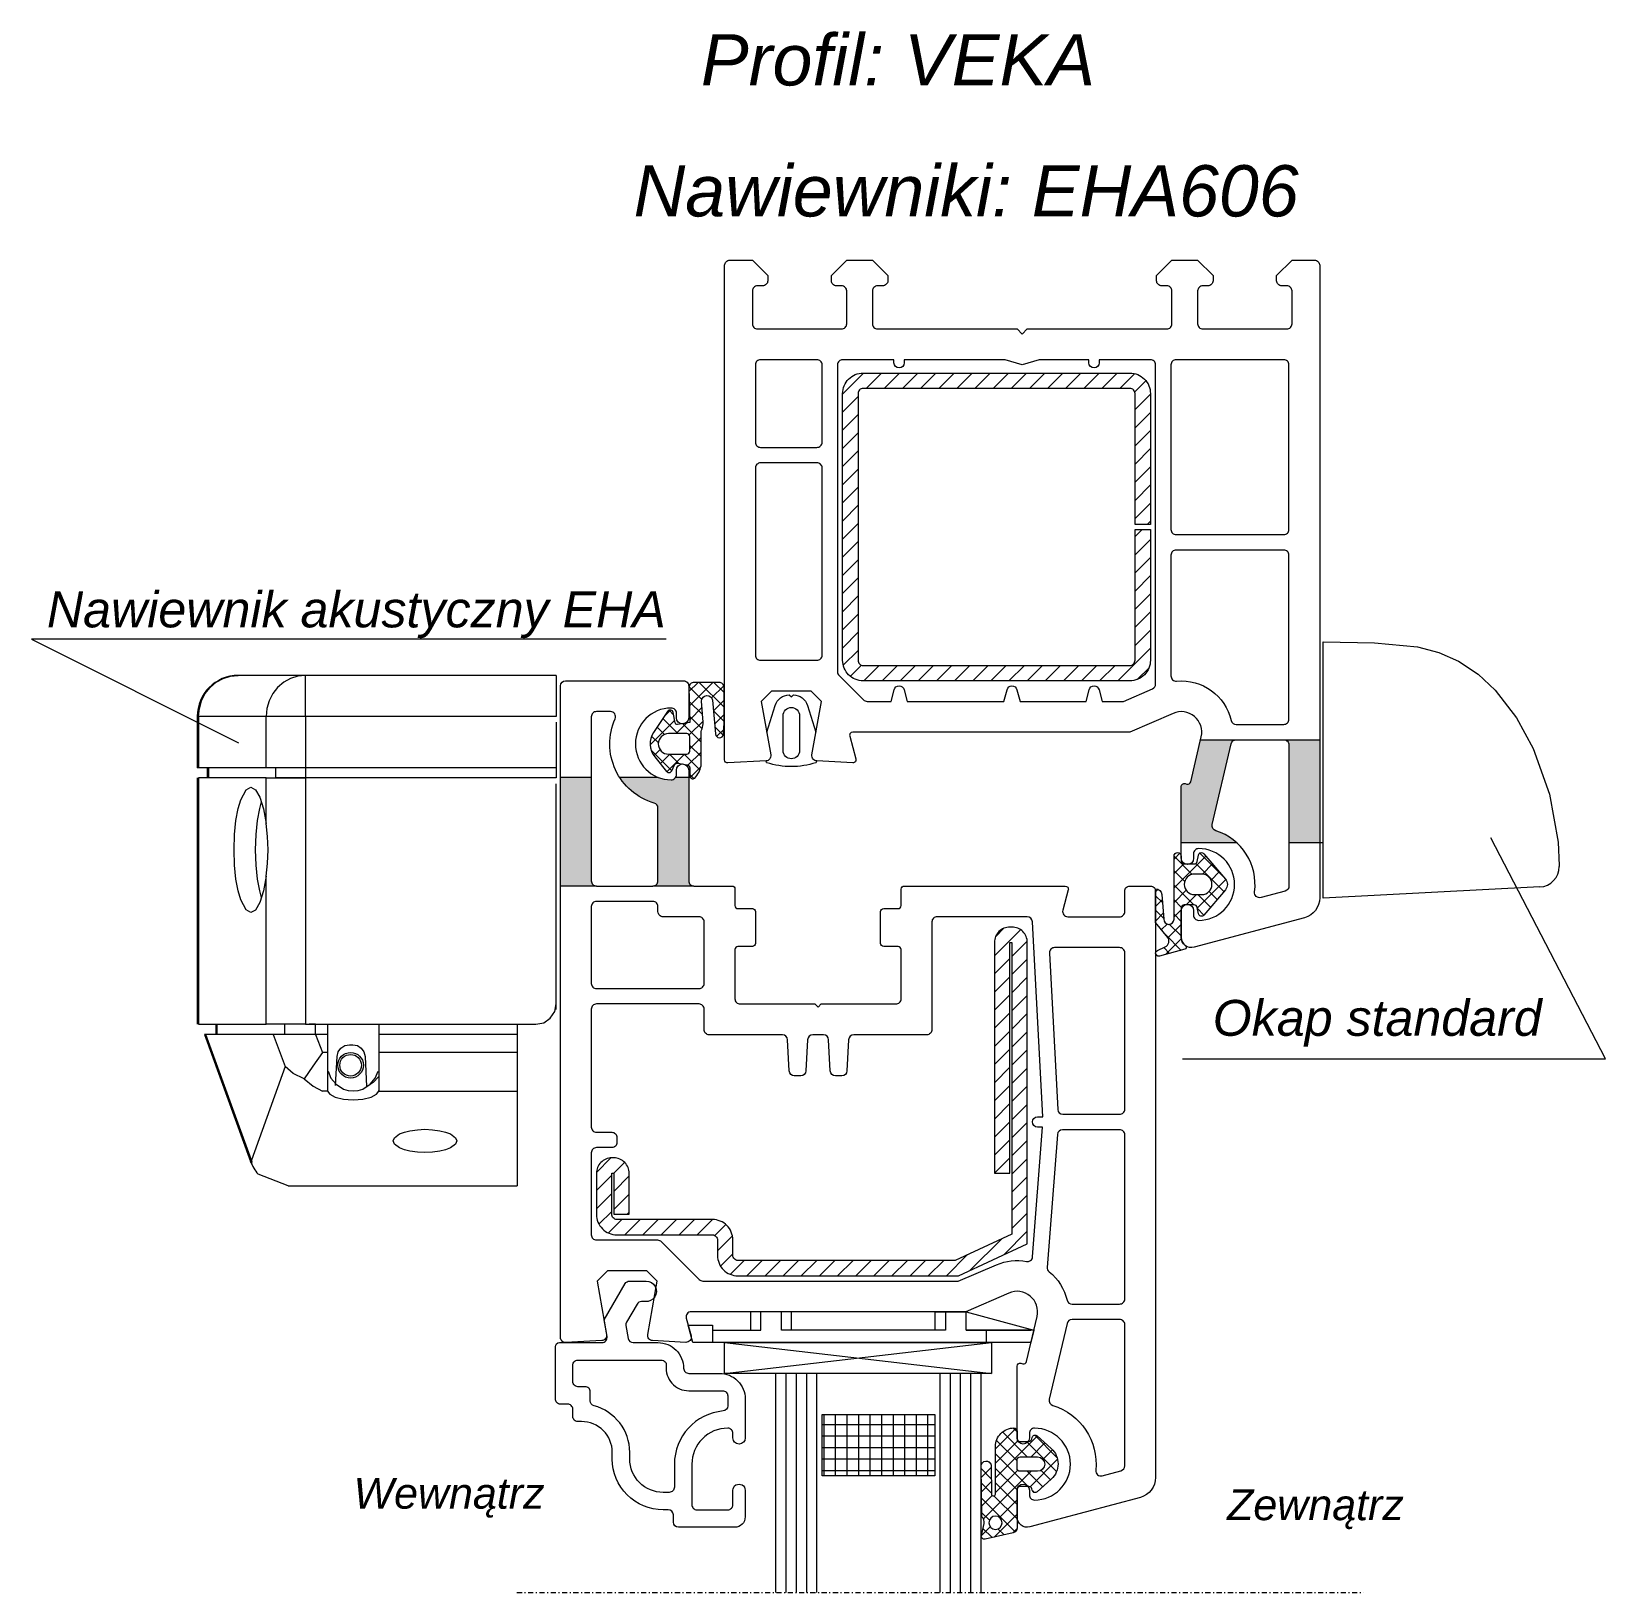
# Model space of a CAD drawing. Header units: inches. Extents: x 187 to 341, y 53 to 205.
import ezdxf

# ---------------------------------------------------------------- set-up
doc = ezdxf.new("R2010")
doc.units = ezdxf.units.IN
doc.header["$MEASUREMENT"] = 0
doc.linetypes.add('STRICHPUNKT', pattern=[1, 0.5, -0.25, 0, -0.25])
doc.layers.get('0').update_dxf_attribs({"lineweight": 0})
for name, color, linetype, lineweight in [('JUNTAS', 7, 'Continuous', 0), ('PALAU', 7, 'Continuous', 0), ('PERFILES', 7, 'Continuous', 0), ('REFUERZO', 7, 'Continuous', 0), ('SJ', 7, 'Continuous', 0), ('SR', 7, 'Continuous', 0), ('VIDRIO', 7, 'Continuous', 0)]:
    doc.layers.add(name, color=color, linetype=linetype, lineweight=lineweight)
doc.styles.get("Standard").update_dxf_attribs({"font": 'ARIALI.TTF'})

# ---------------------------------------------------------------- blocks, each defined once
blk = doc.blocks.new('VD_ANONYM_80')
at = {"color": 0}
for p, q in [((438.92, 556.3), (439.94, 557.32)), ((439.99, 557.03), (439.58, 557.44)), ((438.89, 554.86), (440.17, 556.13)), ((440.55, 555.06), (439.01, 556.59)), ((440.5, 555.06), (442.23, 556.78)), ((441.97, 555.06), (441.06, 555.96)), ((443.76, 554.68), (441.75, 556.68)), ((441.92, 555.06), (442.86, 556)), ((439.99, 554.2), (438.89, 555.3)), ((438.89, 553.44), (439.99, 554.54)), ((440.7, 552.08), (438.89, 553.89)), ((441.47, 551.78), (443.86, 554.16)), ((442.89, 554.61), (443.49, 555.21)), ((443.71, 553.31), (443.05, 553.97)), ((436.67, 552.64), (437.37, 553.34)), ((437.55, 552.4), (436.73, 553.22)), ((438.7, 551.84), (440.05, 553.18)), ((440.01, 551.36), (438.79, 552.58)), ((440.29, 552.01), (441.33, 553.06)), ((442.61, 551.58), (441.14, 553.06)), ((443.18, 552.43), (442.46, 553.14)), ((436.65, 551.2), (437.57, 552.13)), ((437.69, 550.85), (436.65, 551.89)), ((436.65, 549.78), (437.69, 550.82)), ((440.04, 549.91), (438.75, 551.2)), ((438.8, 550.52), (440, 551.72)), ((442, 550.77), (441.57, 551.21)), ((441.86, 550.76), (442.46, 551.35)), ((439.07, 548.06), (436.65, 550.47)), ((436.67, 548.4), (437.86, 549.58)), ((437.75, 548.06), (440.03, 550.34)), ((440.07, 548.47), (438.82, 549.72)), ((437.65, 548.06), (436.65, 549.06)), ((439.16, 548.06), (440.07, 548.96))]:
    blk.add_line(p, q, dxfattribs=at)
blk = doc.blocks.new('VD_ANONYM_CA')
at = {"color": 0}
for p, q in [((673.68, 92.09), (676.87, 95.28)), ((673.82, 93.99), (674.97, 95.14)), ((677.14, 93.78), (678.64, 95.28)), ((678.91, 93.78), (680.41, 95.28)), ((680.67, 93.78), (682.17, 95.28)), ((682.44, 93.78), (683.94, 95.28)), ((684.21, 93.78), (685.71, 95.28)), ((685.98, 93.78), (687.48, 95.28)), ((687.75, 93.78), (689.25, 95.28)), ((689.51, 93.78), (691.01, 95.28)), ((691.28, 93.78), (692.78, 95.28)), ((693.05, 93.78), (694.55, 95.28)), ((694.82, 93.78), (696.32, 95.28)), ((696.58, 93.78), (698.08, 95.28)), ((698.35, 93.78), (699.85, 95.28)), ((700.12, 93.78), (701.62, 95.28)), ((701.86, 93.75), (702.94, 94.83)), ((702.18, 92.3), (703.63, 93.75)), ((673.68, 90.32), (675.18, 91.82)), ((702.18, 90.54), (703.68, 92.04)), ((673.68, 88.55), (675.18, 90.05)), ((702.18, 88.77), (703.68, 90.27)), ((673.68, 86.79), (675.18, 88.29)), ((702.18, 87), (703.68, 88.5)), ((673.68, 85.02), (675.18, 86.52)), ((702.18, 85.23), (703.68, 86.73)), ((673.68, 83.25), (675.18, 84.75)), ((702.18, 83.47), (703.68, 84.97)), ((673.68, 81.48), (675.18, 82.98)), ((702.18, 81.7), (703.68, 83.2)), ((702.18, 79.93), (703.68, 81.43)), ((673.68, 79.71), (674, 80.03)), ((674.5, 80.53), (675.18, 81.21)), ((673.68, 77.95), (675.18, 79.45)), ((702.18, 78.16), (703.68, 79.66)), ((673.68, 76.18), (675.18, 77.68)), ((702.18, 76.4), (703.68, 77.9)), ((673.68, 74.41), (675.18, 75.91)), ((702.18, 74.63), (703.68, 76.13)), ((673.68, 72.64), (675.18, 74.14)), ((702.18, 72.86), (703.68, 74.36)), ((673.68, 70.88), (675.18, 72.38)), ((702.18, 71.09), (703.68, 72.59)), ((673.68, 69.11), (675.18, 70.61)), ((702.18, 69.32), (703.68, 70.82)), ((702.18, 67.56), (703.68, 69.06)), ((673.68, 67.34), (675.18, 68.84)), ((674.13, 66.02), (675.22, 67.1)), ((675.21, 65.33), (676.66, 66.78)), ((676.92, 65.28), (678.42, 66.78)), ((678.69, 65.28), (680.19, 66.78)), ((680.46, 65.28), (681.96, 66.78)), ((682.23, 65.28), (683.73, 66.78)), ((683.99, 65.28), (685.49, 66.78)), ((685.76, 65.28), (687.26, 66.78)), ((687.53, 65.28), (689.03, 66.78)), ((689.3, 65.28), (690.8, 66.78)), ((691.07, 65.28), (692.57, 66.78)), ((692.83, 65.28), (694.33, 66.78)), ((694.6, 65.28), (696.1, 66.78)), ((696.37, 65.28), (697.87, 66.78)), ((698.14, 65.28), (699.64, 66.78)), ((699.9, 65.28), (701.4, 66.78)), ((701.67, 65.28), (703.68, 67.29))]:
    blk.add_line(p, q, dxfattribs=at)
blk = doc.blocks.new('VD_ANONYM_324')
at = {"color": 0}
for p, q in [((278.95, -159.45), (282.05, -156.35)), ((282.27, -157.91), (284.33, -155.84)), ((284.6, -157.34), (286.1, -155.84)), ((286.37, -157.34), (287.87, -155.84)), ((288.14, -157.34), (289.64, -155.84)), ((289.9, -157.34), (291.4, -155.84)), ((291.67, -157.34), (293.17, -155.84)), ((293.44, -157.34), (294.94, -155.84)), ((295.21, -157.34), (296.71, -155.84)), ((296.98, -157.34), (298.48, -155.84)), ((298.74, -157.34), (300.24, -155.84)), ((300.51, -157.34), (302.01, -155.84)), ((302.28, -157.34), (303.78, -155.84)), ((304.05, -157.34), (305.4, -155.99)), ((276.45, -160.19), (278.74, -157.9)), ((305.15, -158), (306.36, -156.8)), ((305.19, -159.73), (306.65, -158.27)), ((276.45, -161.96), (277.95, -160.46)), ((305.84, -160.85), (306.91, -159.78)), ((307.12, -161.34), (308.62, -159.84)), ((308.89, -161.34), (310.39, -159.84)), ((310.65, -161.34), (312.15, -159.84)), ((312.42, -161.34), (313.92, -159.84)), ((314.19, -161.34), (315.69, -159.84)), ((315.96, -161.34), (317.28, -160.02)), ((316.95, -162.11), (318.2, -160.87)), ((276.45, -163.72), (277.95, -162.22)), ((315.25, -162.05), (315.46, -161.84)), ((315.25, -163.81), (316.75, -162.31)), ((316.95, -163.88), (318.45, -162.38)), ((276.45, -165.49), (277.95, -163.99)), ((315.25, -165.58), (316.75, -164.08)), ((316.95, -165.65), (318.45, -164.15)), ((276.45, -167.26), (277.95, -165.76)), ((278.15, -167.33), (279.64, -165.84)), ((315.69, -166.91), (316.76, -165.84)), ((317.03, -167.34), (318.45, -165.92)), ((276.45, -169.03), (277.95, -167.53)), ((278.15, -169.09), (279.65, -167.59)), ((276.45, -170.79), (277.95, -169.29)), ((278.15, -170.86), (279.65, -169.36)), ((276.45, -172.56), (277.95, -171.06)), ((278.15, -172.63), (279.65, -171.13)), ((276.45, -174.33), (277.95, -172.83)), ((278.15, -174.4), (279.65, -172.9)), ((276.45, -176.1), (277.95, -174.6)), ((278.15, -176.17), (279.65, -174.67)), ((276.45, -177.87), (277.95, -176.37)), ((278.15, -177.93), (279.65, -176.43)), ((276.45, -179.63), (277.95, -178.13)), ((278.15, -179.7), (279.65, -178.2)), ((276.45, -181.4), (277.95, -179.9)), ((278.15, -181.47), (279.65, -179.97)), ((276.45, -183.17), (277.95, -181.67)), ((278.15, -183.24), (279.65, -181.74)), ((276.45, -184.94), (277.95, -183.44)), ((278.15, -185), (279.65, -183.5)), ((276.45, -186.7), (277.95, -185.2)), ((278.15, -186.77), (279.65, -185.27)), ((276.46, -188.47), (277.95, -186.97)), ((277.11, -189.58), (279.65, -187.04)), ((278.74, -189.72), (279.53, -188.93))]:
    blk.add_line(p, q, dxfattribs=at)
blk = doc.blocks.new('VD_ANONYM_34C')
at = {"color": 0}
for p, q in [((352.98, 719.26), (354.51, 720.79)), ((354.53, 718.86), (353, 720.39)), ((354.69, 720.11), (354.12, 720.69)), ((355.48, 720.74), (355.26, 720.95)), ((352.99, 717.86), (354.29, 719.16)), ((354.12, 717.86), (352.99, 718.98)), ((354.37, 717.83), (354.92, 718.37)), ((351.41, 716.32), (350.78, 716.95)), ((353.69, 716.87), (352.99, 717.57)), ((352.99, 716.44), (353.69, 717.14)), ((355.49, 716.48), (354.7, 717.28)), ((354.74, 716.78), (355.49, 717.53)), ((348.63, 713.5), (351.42, 716.29)), ((350.26, 714.64), (349.48, 715.42)), ((351.36, 714.96), (350.13, 716.19)), ((351.51, 714.96), (352.51, 715.96)), ((353.69, 714.04), (351.77, 715.96)), ((352.5, 714.54), (353.69, 715.73)), ((353.69, 715.46), (352.98, 716.17)), ((355.49, 715.07), (354.82, 715.73)), ((354.85, 715.47), (355.49, 716.11)), ((351.57, 711.92), (348.83, 714.66)), ((349.28, 712.73), (350.08, 713.54)), ((350.58, 711.21), (353.69, 714.31)), ((353.69, 712.63), (352.65, 713.67)), ((355.23, 714.44), (355.49, 714.7)), ((351.17, 710.91), (348.96, 713.12)), ((349.93, 711.97), (350.93, 712.96)), ((353.69, 711.21), (351.92, 712.99)), ((352.75, 711.96), (353.69, 712.9)), ((353.13, 710.93), (353.69, 711.49))]:
    blk.add_line(p, q, dxfattribs=at)
blk = doc.blocks.new('VD_ANONYM_372')
at = {"color": 0}
for p, q in [((201.38, 146.38), (201.38, 152.38)), ((202.5, 146.38), (202.5, 152.38)), ((203.62, 146.38), (203.62, 152.38)), ((204.75, 146.38), (204.75, 152.38)), ((205.88, 146.38), (205.88, 152.38)), ((207, 146.38), (207, 152.38)), ((208.12, 146.38), (208.12, 152.38)), ((209.25, 146.38), (209.25, 152.38)), ((210.38, 146.38), (210.38, 152.38)), ((211.5, 146.38), (211.5, 152.38)), ((200.66, 151.88), (211.66, 151.88)), ((200.66, 150.75), (211.66, 150.75)), ((200.66, 149.62), (211.66, 149.62)), ((200.66, 148.5), (211.66, 148.5)), ((200.66, 147.38), (211.66, 147.38))]:
    blk.add_line(p, q, dxfattribs=at)
blk = doc.blocks.new('VD_ANONYM_3E1')
at = {"color": 0}
for p, q in [((273.42, 264.94), (275.65, 267.17)), ((275.28, 266.37), (274.69, 266.95)), ((276.74, 266.31), (275.85, 267.21)), ((276.05, 266.15), (276.9, 267)), ((273.43, 266.36), (273.83, 266.76)), ((276.87, 263.36), (273.59, 266.64)), ((276.85, 264.79), (276.12, 265.52)), ((272.07, 260.76), (276.7, 265.39)), ((275.67, 263.15), (273.42, 265.39)), ((273.42, 263.52), (275.14, 265.24)), ((275.52, 261.88), (273.42, 263.98)), ((275.84, 263.12), (276.86, 264.13)), ((271.93, 262.64), (271.77, 262.81)), ((273.36, 260.64), (275.52, 262.8)), ((275.52, 260.46), (273.42, 262.56)), ((276.9, 261.92), (275.92, 262.89)), ((275.93, 261.78), (276.88, 262.74)), ((269.48, 259.58), (272.15, 262.25)), ((271.08, 260.67), (270.16, 261.58)), ((272.4, 260.76), (270.9, 262.26)), ((271.45, 257.31), (275.52, 261.38)), ((275.52, 259.05), (272.34, 262.23)), ((276.92, 260.48), (275.93, 261.47)), ((275.93, 260.38), (276.91, 261.35)), ((271.68, 257.23), (269.53, 259.39)), ((272.5, 257.83), (269.56, 260.77)), ((269.97, 258.66), (270.9, 259.59)), ((270.71, 257.98), (272.08, 259.36)), ((274.83, 256.91), (272.39, 259.36)), ((273.32, 257.76), (275.52, 259.97)), ((275.42, 257.74), (273.42, 259.74)), ((276.17, 259.82), (275.99, 260)), ((273.55, 256.58), (275.52, 258.55)), ((273.8, 256.53), (273.42, 256.91))]:
    blk.add_line(p, q, dxfattribs=at)
blk = doc.blocks.new('A$C2CFD1AD0')
at = {"color": 7, "linetype": 'Continuous'}
for p, q in [((0, 12.5), (2.5, 12.456)), ((0, 11.451), (0, 12.5)), ((0, 1.049), (0, 11.451)), ((11.5, 1.603), (11.5, 1.552)), ((0, 0), (0, 1.049)), ((10.552, 0.553), (0, 0))]:
    blk.add_line(p, q, dxfattribs=at)
blk.add_lwpolyline([(2.5, 12.456), (2.5, 12.456), (4.595, 12.26), (5.623, 11.986), (6.596, 11.556), (7.54, 10.919), (8.375, 10.142), (9.413, 8.8), (10.228, 7.309), (11.029, 5.078), (11.446, 2.743), (11.5, 1.603)], dxfattribs=at)
blk.add_arc((10.5, 1.552), 1, 273, 360, dxfattribs=at)

msp = doc.modelspace()

# ---------------------------------------------------------------- hatches: boundary and pattern name
for points in [[(304.83, 136.1), (301.35, 136.1), (300.4, 132.01, -0.4237), (300.03, 131.79), (299.85, 131.84, 0.49327), (299.47, 131.55), (299.47, 126.1), (304.83, 126.1, 0.10578), (302.84, 127.24, -0.391516), (302.5, 127.83), (304.34, 135.71, -0.34853)], [(309.97, 135.6), (309.97, 126.1), (312.97, 126.1), (312.97, 136.1), (309.47, 136.1, -0.414214)], [(238.97, 132.44), (238.97, 121.85), (242.47, 121.85, -0.414214), (241.97, 122.35), (241.97, 132.44)], [(248.47, 129.46), (248.47, 122.35, -0.414214), (247.97, 121.85), (251.97, 121.85, -0.414214), (251.47, 122.35), (251.47, 132.44), (250.2, 132.44, -0.260078), (249.77, 132.2, -0.092861), (248.5, 132.44), (244.74, 132.44, 0.180751), (248.11, 129.94, -0.334224)]]:
    msp.add_hatch(color=256).paths.add_polyline_path(points)

# ---------------------------------------------------------------- linework, layer by layer
for p, q in [((187.41, 145.91), (207.58, 135.82)), ((249.27, 145.91), (187.41, 145.91)), ((301.35, 136.1), (312.97, 136.1)), ((241.97, 132.44), (238.97, 132.44)), ((248.5, 132.44), (244.74, 132.44)), ((251.62, 132.44), (250.2, 132.44)), ((299.47, 126.1), (304.83, 126.1)), ((309.97, 126.1), (313.32, 126.1)), ((340.83, 105), (329.65, 126.55)), ((242.47, 121.85), (238.97, 121.85)), ((251.97, 121.85), (247.97, 121.85)), ((299.58, 105), (340.83, 105)), ((212.43, 92.62), (209.5, 93.76))]:
    msp.add_line(p, q)
at = {"color": 7, "linetype": 'Continuous'}
for p, q in [((214.13, 142.38), (207.56, 142.38)), ((218.56, 142.38), (207.56, 142.38)), ((238.56, 142.38), (214.13, 142.38)), ((214.13, 138.38), (214.13, 142.38)), ((238.56, 142.38), (238.56, 138.38)), ((203.56, 138.38), (203.56, 133.38)), ((203.7, 138.38), (203.56, 138.38)), ((210.27, 138.38), (203.7, 138.38)), ((203.7, 138.38), (203.7, 133.38)), ((214.13, 138.38), (210.27, 138.38)), ((210.27, 133.38), (210.27, 138.38)), ((214.13, 138.38), (214.13, 133.38)), ((238.56, 138.38), (214.13, 138.38)), ((238.56, 137.82), (238.56, 132.82)), ((203.7, 133.38), (203.56, 133.38)), ((203.56, 132.38), (203.56, 108.38)), ((210.27, 133.38), (203.7, 133.38)), ((210.27, 132.38), (203.7, 132.38)), ((203.7, 132.38), (203.7, 108.38)), ((204.56, 132.38), (204.56, 133.38)), ((204.66, 133.38), (204.66, 132.38)), ((214.13, 133.38), (210.27, 133.38)), ((210.27, 132.38), (214.13, 132.38)), ((210.27, 127.94), (210.27, 132.38)), ((211.23, 132.38), (211.23, 133.38)), ((214.13, 132.38), (211.23, 132.38)), ((238.56, 133.38), (214.13, 133.38)), ((214.13, 133.38), (214.13, 132.38)), ((238.56, 132.38), (214.13, 132.38)), ((214.13, 132.38), (214.13, 108.38)), ((238.56, 133.38), (238.56, 132.38)), ((238.56, 109.82), (238.56, 131.82)), ((210.27, 108.38), (210.27, 122.82)), ((203.7, 108.38), (210.27, 108.38)), ((205.39, 108.38), (205.39, 107.38)), ((205.49, 107.38), (205.49, 108.38)), ((214.13, 108.38), (210.27, 108.38)), ((212.06, 108.38), (212.06, 107.38)), ((214.13, 108.38), (236.56, 108.38)), ((215.1, 108.38), (214.48, 108.38)), ((215.1, 107.38), (215.1, 108.38)), ((216.26, 108.38), (216.26, 107.38)), ((221.26, 108.38), (221.26, 107.38)), ((234.76, 108.38), (234.76, 107.38)), ((204.26, 107.38), (208.76, 95.01)), ((204.39, 107.38), (204.26, 107.38)), ((210.95, 107.38), (204.39, 107.38)), ((208.84, 95.14), (204.39, 107.38)), ((215.1, 107.38), (210.95, 107.38)), ((210.95, 107.38), (212.13, 104.26)), ((216.26, 107.38), (215.1, 107.38)), ((215.1, 107.38), (215.76, 105.63)), ((216.26, 107.38), (216.26, 105.63)), ((218.4, 106.38), (218.72, 106.38)), ((234.76, 107.38), (221.26, 107.38)), ((221.26, 107.38), (221.26, 105.63)), ((234.76, 107.38), (234.76, 105.63)), ((216.26, 105.63), (215.76, 105.63)), ((216.26, 105.63), (216.26, 104.38)), ((216.26, 104.38), (216.26, 101.92)), ((217.05, 102.4), (217.2, 105.24)), ((219.92, 105.24), (220.07, 102.3)), ((221.26, 105.63), (221.26, 104.38)), ((234.76, 105.63), (221.26, 105.63)), ((221.26, 104.38), (221.26, 101.92)), ((234.76, 105.63), (234.76, 101.87)), ((212.13, 104.26), (208.84, 95.14)), ((216.26, 101.87), (215.76, 101.87)), ((216.26, 101.92), (216.26, 101.87)), ((221.26, 101.87), (221.26, 101.92)), ((221.26, 101.87), (234.76, 101.87)), ((234.76, 101.87), (234.76, 92.62)), ((208.84, 95.14), (208.86, 95.05)), ((208.79, 94.94), (208.76, 95.01)), ((212.43, 92.62), (234.76, 92.62))]:
    msp.add_line(p, q, dxfattribs=at)
for points in [[(203.7, 138.38), (203.77, 139.16), (203.99, 139.91), (204.35, 140.6), (204.83, 141.21), (205.41, 141.71), (206.08, 142.07), (206.81, 142.3), (207.56, 142.38)], [(214.13, 142.38), (213.38, 142.3), (212.65, 142.07), (211.99, 141.71), (211.4, 141.21), (210.92, 140.6), (210.56, 139.91), (210.34, 139.16), (210.27, 138.38)], [(208.79, 119.28), (208.33, 119.52), (207.8, 120.5), (207.55, 121.37), (207.34, 122.51), (207.2, 123.88), (207.15, 125.38), (207.2, 126.88), (207.34, 128.25), (207.55, 129.39), (207.8, 130.26), (208.33, 131.24), (208.79, 131.48)], [(208.79, 131.48), (209.23, 131.24), (209.67, 130.52), (210.02, 129.37), (210.27, 127.94)], [(209.81, 130.04), (209.62, 129.39), (209.41, 128.25), (209.27, 126.88), (209.22, 125.38), (209.27, 123.88), (209.41, 122.51), (209.62, 121.37), (209.81, 120.72)], [(210.27, 122.82), (210.41, 124.06), (210.47, 125.38), (210.41, 126.69), (210.27, 127.94)], [(210.27, 122.82), (210.02, 121.39), (209.67, 120.24), (209.23, 119.51), (208.79, 119.28)], [(236.56, 108.38), (237.33, 108.53), (237.97, 108.96), (238.41, 109.61), (238.56, 110.38)], [(217.2, 105.24), (217.31, 105.68), (217.57, 106.05), (217.95, 106.29), (218.4, 106.38)], [(218.72, 106.38), (219.17, 106.29), (219.55, 106.05), (219.81, 105.68), (219.92, 105.24)], [(215.76, 105.63), (214.83, 104.29), (213.98, 103.07)], [(213.98, 103.07), (212.9, 103.57), (212.13, 104.26)], [(213.98, 103.07), (214.85, 102.35), (215.76, 101.87)], [(216.33, 103.79), (216.6, 103.13), (217.09, 102.52), (217.82, 102.06), (218.27, 101.93), (218.76, 101.88), (219.25, 101.93), (219.7, 102.06), (220.43, 102.52), (220.92, 103.12), (221.19, 103.79)], [(221.26, 103.33), (221.22, 103.24), (220.71, 102.69), (220.44, 102.52)], [(216.26, 101.87), (216.48, 101.55), (217.01, 101.27), (217.81, 101.08), (218.27, 101.03), (218.76, 101.01), (219.25, 101.03), (219.71, 101.08), (220.51, 101.27), (221.04, 101.55), (221.26, 101.87)], [(222.66, 97.01), (222.78, 97.32), (223.28, 97.69), (223.76, 97.87), (224.3, 98), (225.02, 98.1), (225.76, 98.14), (226.5, 98.1), (227.22, 98), (227.76, 97.87), (228.24, 97.69), (228.74, 97.32), (228.86, 97.01)], [(228.86, 97.01), (228.74, 96.69), (228.24, 96.33), (227.76, 96.15), (227.22, 96.01), (226.5, 95.91), (225.76, 95.88), (225.02, 95.91), (224.3, 96.01), (223.76, 96.15), (223.28, 96.33), (222.78, 96.69), (222.66, 97.01)], [(208.86, 95.05), (208.87, 94.98), (208.87, 94.92), (208.85, 94.86), (208.83, 94.86), (208.81, 94.88), (208.8, 94.91), (208.79, 94.94)]]:
    msp.add_lwpolyline(points, dxfattribs=at)
for radius in [1.25, 1.05]:
    msp.add_circle((218.51, 104.38), radius, dxfattribs=at)
for centre, start, end in [((207.56, 138.38), 90, 180), ((212.52, 96.38), 200, 220.852)]:
    msp.add_arc(centre, 4, start, end, dxfattribs=at)
at = {"layer": 'JUNTAS'}
for points in [[(250.4, 133.81), (251.32, 133.65, -0.363978), (251.57, 133.36), (251.57, 132.6, 0.610812), (252.05, 132.36, 0.1396), (252.67, 133.58), (252.67, 136.63, -0.092069), (252.77, 137.16, 0.110632), (252.87, 137.81), (252.72, 139.87, -0.944107), (253.79, 139.95), (254.07, 136.67, 0.912048), (254.87, 136.66), (254.92, 137.77), (254.92, 141.2, 0.414214), (254.42, 141.7), (251.99, 141.7, 0.414214), (251.49, 141.2), (251.57, 137.8), (250.37, 137.59, -0.414214), (250.14, 137.75), (249.96, 138.76, 0.675824), (249.41, 138.87), (248.04, 136.82, 0.328038), (248.15, 134.45), (249.3, 133.02, 0.555116), (249.81, 133.08), (250.07, 133.65, -0.339446)], [(261.47, 134.25, -0.414214), (260.67, 135.05), (260.67, 138.45, -0.414214), (261.47, 139.25, -0.414214), (262.27, 138.45), (262.27, 135.05, -0.414214)], [(251.57, 135), (251.57, 136.4, 0.41418), (251.27, 136.7), (249.5, 136.7, 0.997566), (249.5, 134.7), (251.27, 134.7, 0.414214)], [(301.15, 124.87, -0.62269), (301.68, 125), (303.78, 122.53, -0.367518), (303.78, 121.49), (301.68, 119.01, -0.622728), (301.15, 119.15), (301.02, 119.77, 0.354142), (300.73, 120.01), (299.77, 120.01, 0.414222), (299.47, 119.71), (299.47, 116.85, 0.241486), (299.89, 116.03, -0.632813), (299.82, 115.68), (297.35, 115.02, -0.920456), (297.15, 115.58), (297.92, 115.93, 0.48268), (298.15, 116.84), (296.97, 118.3), (296.97, 121.59, -0.394388), (297.57, 121.03), (297.77, 118.61, 1), (298.77, 118.61), (298.77, 124.76, -1), (299.47, 124.76), (299.47, 124.31, 0.414195), (299.77, 124.01), (300.73, 124.01, 0.354134), (301.02, 124.24)], [(301.47, 123.01), (300.77, 123.01, 1), (300.77, 121.01), (301.47, 121.01, 1)], [(283.47, 63.02), (283.47, 59.29, -0.350921), (283.08, 58.8), (280.35, 58.19, -0.552509), (279.99, 58.55), (280.26, 59.71, 0.245001), (280.05, 60.37), (279.97, 65.3, -0.900748), (280.96, 65.41), (280.97, 62.58, 0.900274), (281.37, 62.58), (281.37, 67.22, -0.414615), (283.17, 69.03, -0.414213), (283.47, 68.73), (283.47, 68.02, 0.414214), (283.77, 67.72), (284.63, 67.72, 0.354119), (284.92, 67.96), (284.95, 68.09, -0.578123), (285.44, 68.25), (286.81, 67.01, -0.443841), (286.81, 64.04), (285.44, 62.8, -0.578122), (284.95, 62.96), (284.92, 63.09, 0.354118), (284.63, 63.32), (283.77, 63.32, 0.414214)], [(283.77, 66.2), (285.47, 66.2, -1), (285.47, 64.8), (283.77, 64.8, -0.414214), (283.47, 65.1), (283.47, 65.9, -0.414214)], [(280.72, 59.79, 1), (282.02, 59.79, 0.999752)]]:
    msp.add_lwpolyline(points, format="xyb", close=True, dxfattribs=at)
for points in [[(259.07, 136.85), (259.89, 139.44, -0.318638), (261.27, 140.49), (261.47, 140.29), (261.67, 140.49, -0.318638), (263.05, 139.44), (263.87, 136.85)], [(263.86, 134.05, -0.682687), (263.85, 133.87, -0.078753), (261.47, 133.49, -0.078753), (259.09, 133.87, -0.683147), (259.08, 134.05, 0.327103)]]:
    msp.add_lwpolyline(points, format="xyb", dxfattribs=at)
at = {"layer": 'PALAU', "color": 5}
msp.add_arc((298.45, 183.19), 1.41, 345.0191, 346.1438, dxfattribs=at)
at = {"layer": 'PERFILES'}
for points in [[(254.97, 182.35, -0.414218), (255.47, 182.85), (257.67, 182.85), (259.17, 181.35), (259.17, 180.85, -0.414214), (258.67, 180.35), (258.17, 180.35, 0.414214), (257.67, 179.85), (257.67, 176.65, 0.414214), (258.17, 176.15), (266.37, 176.15, 0.414214), (266.87, 176.65), (266.87, 179.85, 0.414214), (266.37, 180.35), (265.87, 180.35, -0.414214), (265.37, 180.85), (265.37, 181.35), (266.87, 182.85), (269.37, 182.85), (270.87, 181.35), (270.87, 180.85, -0.414214), (270.37, 180.35), (269.87, 180.35, 0.414214), (269.37, 179.85), (269.37, 176.65, 0.414214), (269.87, 176.15), (283.47, 176.15), (283.97, 175.65), (284.47, 176.15), (298.07, 176.15, 0.414214), (298.57, 176.65), (298.57, 179.85, 0.414214), (298.07, 180.35), (297.57, 180.35, -0.414214), (297.07, 180.85), (297.07, 181.35), (298.57, 182.85), (301.07, 182.85), (302.57, 181.35), (302.57, 180.85, -0.414214), (302.07, 180.35), (301.57, 180.35, 0.414214), (301.07, 179.85), (301.07, 176.65, 0.414214), (301.57, 176.15), (309.77, 176.15, 0.414214), (310.27, 176.65), (310.27, 179.85, 0.414214), (309.77, 180.35), (309.27, 180.35, -0.414214), (308.77, 180.85), (308.77, 181.35), (310.27, 182.85), (312.47, 182.85, -0.414214), (312.97, 182.35), (312.97, 120.69, -0.339463), (311.49, 118.76), (300.73, 115.88, -0.493136), (299.47, 116.85), (299.47, 119.45, -1), (300.67, 119.45), (300.67, 119, 0.414214), (301.17, 118.5, 1), (301.17, 125.5, 0.414214), (300.67, 125), (300.67, 124.55, -1), (299.47, 124.55), (299.47, 131.55, -0.49327), (299.85, 131.84), (300.03, 131.79, 0.4237), (300.4, 132.01), (301.42, 136.39, 0.617148), (298.67, 138.68), (294.47, 136.85), (267.45, 136.85, 0.493143), (267.16, 136.47), (267.76, 134.24, -0.509489), (267.46, 133.86), (263.95, 134.04, -0.450501), (263.48, 134.63), (264.4, 139.85), (263.4, 140.85), (259.54, 140.85), (258.54, 139.85), (259.46, 134.63, -0.450464), (259, 134.04), (255.29, 133.85, -0.429632), (254.97, 134.15), (254.97, 182.35)], [(251.47, 72.65), (254.77, 72.65, -0.414215), (255.27, 72.15), (255.27, 71.18, -0.388717), (254.82, 70.68, 0.388717), (250.07, 65.5), (250.07, 63.25, -0.414214), (249.57, 62.75), (248.97, 62.75, -0.414214), (245.72, 66), (245.72, 66.65, 0.339223), (242.24, 71.19, -0.339223), (241.87, 71.67), (241.87, 72.55, 0.414215), (241.37, 73.05), (240.67, 73.05, -0.414215), (240.17, 73.55), (240.17, 75.15, -0.414214), (240.67, 75.65), (248.79, 75.65, -0.447218), (249.28, 75.09, 0.447218), (251.47, 72.65)]]:
    msp.add_lwpolyline(points, format="xyb", dxfattribs=at)
for points in [[(258.47, 164.6), (263.97, 164.6, 0.414214), (264.47, 165.1), (264.47, 172.65, 0.414214), (263.97, 173.15), (258.47, 173.15, 0.414214), (257.97, 172.65), (257.97, 165.1, 0.414214)], [(291.47, 172.85, -1), (290.47, 172.85), (290.47, 173.15), (285.63, 173.15), (283.97, 172.65), (282.31, 173.15), (272.47, 173.15), (272.47, 172.85, -1), (271.47, 172.85), (271.47, 173.15), (266.47, 173.15, 0.414214), (265.97, 172.65), (265.97, 142.73, 0.198912), (266.12, 142.37), (268.5, 139.99, 0.198912), (268.85, 139.85), (271.19, 139.85), (271.49, 140.98, -0.767307), (272.46, 140.98), (272.76, 139.85), (282.19, 139.85), (282.49, 140.98, -0.767401), (283.46, 140.98), (283.76, 139.85), (290.19, 139.85), (290.49, 140.98, -0.767401), (291.46, 140.98), (291.76, 139.85), (293.85, 139.85), (296.67, 141.08, 0.298209), (296.97, 141.54), (296.97, 172.65, 0.414214), (296.47, 173.15), (291.47, 173.15)], [(309.97, 172.65, 0.414214), (309.47, 173.15), (298.97, 173.15, 0.414214), (298.47, 172.65), (298.47, 156.6, 0.414214), (298.97, 156.1), (309.47, 156.1, 0.414214), (309.97, 156.6)], [(258.47, 143.85), (263.97, 143.85, 0.414214), (264.47, 144.35), (264.47, 162.6, 0.414215), (263.97, 163.1), (258.47, 163.1, 0.414214), (257.97, 162.6), (257.97, 144.35, 0.414214)], [(309.97, 138.1), (309.97, 154.1, 0.414214), (309.47, 154.6), (298.97, 154.6, 0.414214), (298.47, 154.1), (298.47, 142.33, 0.441028), (299.02, 141.83, -0.374176), (304.34, 137.98, 0.348547), (304.83, 137.6), (309.47, 137.6, 0.414214)], [(256.27, 115.95, 0.414214), (255.97, 115.65), (255.97, 110.85, 0.414214), (256.47, 110.35), (263.77, 110.35), (264.07, 110.05), (264.37, 110.35), (271.67, 110.35, 0.414214), (272.17, 110.85), (272.17, 115.65, 0.414214), (271.87, 115.95), (270.47, 115.95, -0.414214), (270.17, 116.25), (270.17, 119.35, -0.414214), (270.47, 119.65), (271.87, 119.65, 0.414214), (272.17, 119.95), (272.17, 121.55, -0.414213), (272.47, 121.85), (288.17, 121.85, -0.493144), (288.46, 121.47), (287.93, 119.48, 0.493144), (288.41, 118.85), (293.47, 118.85, 0.414214), (293.97, 119.35), (293.97, 121.35, -0.414214), (294.47, 121.85), (296.47, 121.85, -0.414214), (296.97, 121.35), (296.97, 64.19, -0.339463), (295.49, 62.26), (284.73, 59.38, -0.493136), (283.47, 60.35), (283.47, 62.95, -1), (284.67, 62.95), (284.67, 62.5, 0.414214), (285.17, 62, 1), (285.17, 69, 0.414214), (284.67, 68.5), (284.67, 68.05, -1), (283.47, 68.05), (283.47, 75.05, -0.49327), (283.85, 75.34), (284.03, 75.29, 0.4237), (284.4, 75.51), (285.42, 79.89, 0.617148), (282.67, 82.18), (278.47, 80.35), (251.71, 80.35, 0.493143), (251.23, 79.72), (251.69, 78, -0.509489), (251.18, 77.37), (247.95, 77.54, -0.450501), (247.48, 78.13), (248.4, 83.35), (247.4, 84.35), (243.54, 84.35), (242.54, 83.35), (243.46, 78.13, -0.450464), (243, 77.54), (239.5, 77.36, -0.429632), (238.97, 77.86), (238.97, 141.35, -0.414213), (239.47, 141.85), (250.97, 141.85, -0.414214), (251.47, 141.35), (251.47, 138.25, -1), (250.27, 138.25), (250.27, 138.7, 0.414218), (249.77, 139.2, 0.999984), (249.77, 132.2, 0.414218), (250.27, 132.7), (250.27, 133.15, -1), (251.47, 133.15), (251.47, 122.35, 0.414214), (251.97, 121.85), (255.67, 121.85, -0.414214), (255.97, 121.55), (255.97, 119.95, 0.414214), (256.27, 119.65), (257.67, 119.65, -0.414214), (257.97, 119.35), (257.97, 116.25, -0.414214), (257.67, 115.95)], [(248.47, 129.46, 0.334224), (248.11, 129.94, -0.455635), (244.29, 138.15, 0.54329), (243.84, 138.85), (242.47, 138.85, 0.414214), (241.97, 138.35), (241.97, 122.35, 0.414214), (242.47, 121.85), (247.97, 121.85, 0.414214), (248.47, 122.35)], [(309.97, 135.6), (309.97, 121.85, -0.339453), (309.6, 121.36), (307.25, 120.73, -0.534363), (306.62, 121.28, 0.363268), (302.84, 127.24, -0.391516), (302.5, 127.83), (304.34, 135.71, -0.34853), (304.83, 136.1), (309.47, 136.1, -0.414214)], [(252.97, 118.35, 0.414214), (252.47, 118.85), (248.97, 118.85, -0.414214), (248.47, 119.35), (248.47, 119.85, 0.414214), (247.97, 120.35), (242.47, 120.35, 0.414214), (241.97, 119.85), (241.97, 112.35, 0.414214), (242.47, 111.85), (252.47, 111.85, 0.414214), (252.97, 112.35)], [(284.99, 85.72), (285.96, 98.35), (285.47, 98.35, -1), (285.47, 99.35), (285.97, 99.35), (284.97, 118.37, 0.398959), (284.47, 118.85), (275.67, 118.85, 0.414214), (275.17, 118.35), (275.17, 107.85, -0.414214), (274.67, 107.35), (267.55, 107.35, 0.398959), (267.05, 106.87), (266.89, 103.82, -0.398959), (266.39, 103.35), (265.76, 103.35, -0.398959), (265.26, 103.82), (265.1, 106.87, 0.398959), (264.6, 107.35), (263.55, 107.35, 0.398959), (263.05, 106.87), (262.89, 103.82, -0.398959), (262.39, 103.35), (261.76, 103.35, -0.398959), (261.26, 103.82), (261.1, 106.87, 0.398959), (260.6, 107.35), (253.47, 107.35, -0.414214), (252.97, 107.85), (252.97, 109.85, 0.414214), (252.47, 110.35), (242.47, 110.35, 0.414214), (241.97, 109.85), (241.97, 98.35, 0.414214), (242.47, 97.85), (243.97, 97.85, -0.414214), (244.47, 97.35), (244.47, 96.85, -0.414214), (243.97, 96.35), (242.47, 96.35, 0.414214), (241.97, 95.85), (241.97, 87.85, 0.414214), (242.47, 87.35), (248.43, 87.35, -0.198912), (248.79, 87.2), (252.5, 83.49, 0.198912), (252.85, 83.35), (277.74, 83.35), (281.47, 84.93, -0.150457), (284.39, 85.26, 0.44657)], [(293.47, 99.6, 0.414214), (293.97, 100.1), (293.97, 115.35, 0.414214), (293.47, 115.85), (287.13, 115.85, 0.429634), (286.63, 115.32), (287.43, 100.07, 0.398959), (287.93, 99.6)], [(288.34, 81.48, 0.348547), (288.83, 81.1), (293.47, 81.1, 0.414214), (293.97, 81.6), (293.97, 97.6, 0.414214), (293.47, 98.1), (287.9, 98.1, 0.391946), (287.41, 97.64), (286.41, 84.68, 0.247958), (286.6, 84.25, -0.16814)], [(255.27, 69, 0.414214), (251.77, 65.5), (251.77, 61.55, 0.414214), (252.27, 61.05), (255.27, 61.05, 0.414214), (255.77, 61.55), (255.77, 62.95, -1.000008), (256.97, 62.95), (256.97, 60.35, -0.414215), (255.97, 59.35), (250.47, 59.35, -0.414212), (249.97, 59.85), (249.97, 60.55, 0.414212), (249.47, 61.05), (248.97, 61.05, -0.414214), (244.02, 66), (244.02, 66.65, 0.414215), (241.02, 69.65), (240.67, 69.65, -0.414215), (240.17, 70.15), (240.17, 70.85, 0.414215), (239.67, 71.35), (238.97, 71.35, -0.414215), (238.47, 71.85), (238.47, 76.95, -0.414212), (238.87, 77.35), (243.02, 77.35, 0.466303), (243.51, 77.94), (243.22, 79.55), (245.27, 83.1, -0.267945), (245.71, 83.35), (247.32, 83.35, -1.045768), (247.23, 81.35), (246.86, 81.35, 0.267956), (246.43, 81.1), (245.41, 79.34, 0.176326), (245.35, 79), (245.57, 77.76, 0.363965), (246.06, 77.35), (248.47, 77.35, -0.414216), (250.97, 74.85, 0.414224), (251.47, 74.35), (254.47, 74.35, -0.414214), (256.97, 71.85), (256.97, 68.05, -0.999987), (255.77, 68.05), (255.77, 68.5, 0.414214)], [(293.97, 65.35), (293.97, 79.1, 0.414214), (293.47, 79.6), (288.83, 79.6, 0.34853), (288.34, 79.21), (286.61, 71.82, 0.393253), (286.95, 71.23, -0.35604), (291.14, 64.9, 0.524243), (291.77, 64.37), (293.6, 64.86, 0.339454)]]:
    msp.add_lwpolyline(points, format="xyb", close=True, dxfattribs=at)
at = {"layer": 'REFUERZO'}
for points in [[(266.47, 143.85), (266.47, 169.85, -0.414214), (268.47, 171.85), (294.47, 171.85, -0.414214), (296.47, 169.85), (296.47, 157.1), (294.97, 157.1), (294.97, 169.85, 0.414214), (294.47, 170.35), (268.47, 170.35, 0.414214), (267.97, 169.85), (267.97, 143.85, 0.414214), (268.47, 143.35), (294.47, 143.35, 0.414214), (294.97, 143.85), (294.97, 156.6), (296.47, 156.6), (296.47, 143.85, -0.414214), (294.47, 141.85), (268.47, 141.85, -0.414214), (266.47, 143.85)], [(254.27, 85.85, 0.414214), (256.27, 83.85), (277.77, 83.85), (284.47, 86.97), (284.47, 116.35, 0.414214), (282.97, 117.85), (282.77, 117.85, 0.414214), (281.27, 116.35), (281.27, 93.85), (282.77, 93.85), (282.77, 116.35), (282.97, 116.35), (282.97, 87.93), (277.44, 85.35), (256.27, 85.35, -0.414214), (255.77, 85.85), (255.77, 87.35, 0.414214), (253.77, 89.35), (244.47, 89.35, -0.414214), (243.97, 89.85), (243.97, 93.85), (244.17, 93.85), (244.17, 89.85), (245.67, 89.85), (245.67, 93.85, 0.414214), (244.17, 95.35), (243.97, 95.35, 0.414214), (242.47, 93.85), (242.47, 89.85, 0.414214), (244.47, 87.85), (253.77, 87.85, -0.414214), (254.27, 87.35), (254.27, 85.85)]]:
    msp.add_lwpolyline(points, format="xyb", dxfattribs=at)
at = {"layer": 'VIDRIO', "linetype": 'Continuous'}
for p, q in [((261.5, 80.35), (257.5, 80.35)), ((257.5, 80.35), (257.5, 78.55)), ((258.5, 78.55), (258.5, 80.35)), ((260.5, 78.55), (260.5, 80.35)), ((261.5, 78.55), (261.5, 80.35)), ((275.5, 78.55), (275.5, 80.35)), ((275.5, 80.35), (278.5, 80.35)), ((276.5, 80.35), (276.5, 78.55)), ((278.5, 80.35), (285.1, 78.55)), ((278.5, 78.55), (278.5, 80.35)), ((251.41, 79.05), (253.8, 79.05)), ((251.86, 77.35), (251.41, 79.05)), ((253.8, 79.05), (253.8, 77.35)), ((253.8, 78.55), (258.5, 78.55)), ((276.5, 78.55), (260.5, 78.55)), ((278.5, 78.55), (284.82, 78.55)), ((285.1, 78.55), (278.5, 78.55)), ((280.5, 77.35), (280.5, 78.55)), ((285.1, 78.55), (284.82, 77.35)), ((284.82, 77.35), (251.86, 77.35)), ((254.97, 77.35), (280.97, 77.35)), ((254.97, 77.35), (280.97, 74.35)), ((254.97, 74.35), (254.97, 77.35)), ((280.97, 77.35), (280.97, 74.35)), ((280.97, 74.35), (254.97, 74.35)), ((279.97, 74.35), (255.97, 74.35)), ((259.97, 52.99), (259.97, 74.35)), ((260.97, 52.99), (260.97, 74.35)), ((261.97, 52.99), (261.97, 74.35)), ((262.97, 52.99), (262.97, 74.35)), ((263.97, 52.99), (263.97, 74.35)), ((275.97, 52.99), (275.97, 74.35)), ((276.97, 52.99), (276.97, 74.35)), ((277.97, 52.99), (277.97, 74.35)), ((278.97, 52.99), (278.97, 74.35)), ((279.97, 52.99), (279.97, 74.35)), ((264.47, 64.35), (264.47, 70.35)), ((264.47, 70.35), (275.47, 70.35)), ((275.47, 70.35), (275.47, 64.35)), ((275.47, 64.35), (264.47, 64.35))]:
    msp.add_line(p, q, dxfattribs=at)
at = {"layer": 'VIDRIO'}
msp.add_line((254.97, 74.35), (280.97, 77.35), dxfattribs=at)
at = {"layer": 'VIDRIO', "linetype": 'STRICHPUNKT'}
msp.add_line((234.72, 52.99), (317.22, 52.99), dxfattribs=at)

# ---------------------------------------------------------------- block references
at = {"xscale": 2, "yscale": 2, "zscale": 2}
msp.add_blockref('A$C2CFD1AD0', (313.32, 120.65), dxfattribs=at)
at = {"layer": 'REFUERZO', "rotation": 180}
msp.add_blockref('VD_ANONYM_CA', (970.16, 237.12), dxfattribs=at)
at = {"layer": 'SJ', "rotation": 180}
for name, p in [('VD_ANONYM_80', (691.56, 689.76)), ('VD_ANONYM_34C', (652.46, 835.97)), ('VD_ANONYM_372', (476.13, 216.72)), ('VD_ANONYM_3E1', (556.89, 325.55))]:
    msp.add_blockref(name, p, dxfattribs=at)
at = {"layer": 'SR', "rotation": 180}
msp.add_blockref('VD_ANONYM_324', (560.92, -71.99), dxfattribs=at)

# ---------------------------------------------------------------- texts
for s, height, p in [('Profil: VEKA', 5, (252.65, 199.88)), ('Nawiewniki: EHA606', 5, (246.09, 187.11)), ('Nawiewnik akustyczny EHA', 3.5, (188.91, 147.06)), ('Okap standard', 3.5, (302.54, 107.25)), ('Wewnątrz', 3, (218.79, 61.16)), ('Zewnątrz', 3, (303.94, 60.04))]:
    msp.add_text(s, height=height).set_placement(p)

doc.saveas('drawing.dxf')
